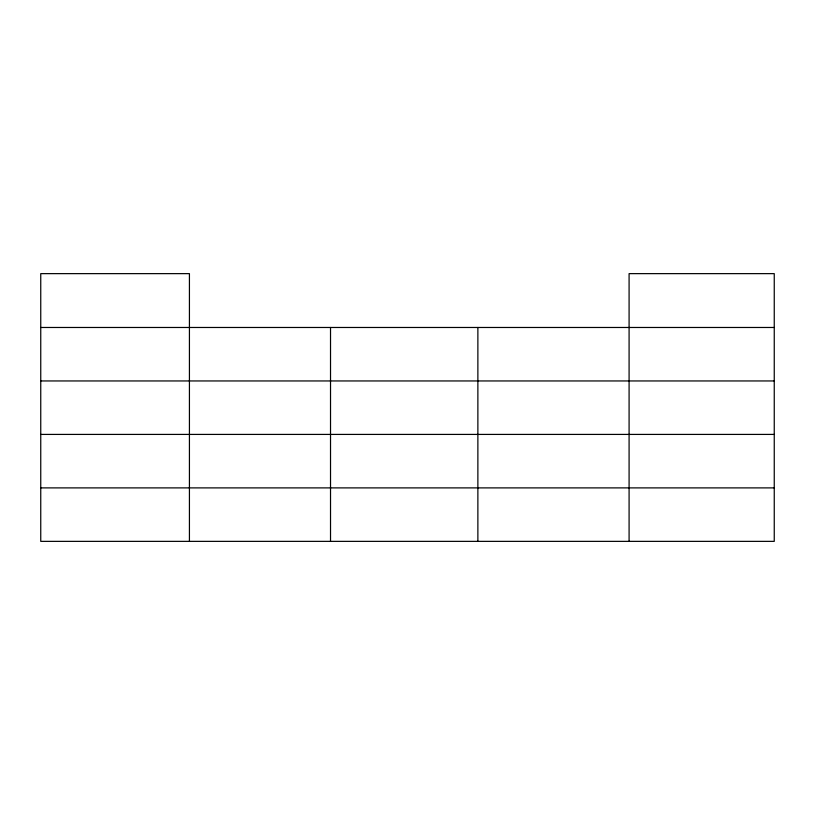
<?xml version="1.0" encoding="UTF-8"?>
<svg xmlns="http://www.w3.org/2000/svg" width="815" height="815" viewBox="0 0 815 815"><rect width="100%" height="100%" fill="white"/><g stroke="black" fill="none" stroke-linecap="round" stroke-linejoin="round"><path stroke-width="1.22" d="M40.75 327.477L774.25 327.477M40.75 380.951L774.25 380.951M40.75 434.415L774.25 434.415M40.75 487.89L774.25 487.89M629.088 541.364L629.088 273.636L774.25 273.636L774.25 541.364L40.75 541.364L40.75 273.636L189.426 273.636L189.426 541.364M477.875 327.477L477.875 541.364M330.523 327.477L330.523 541.364"/></g></svg>
